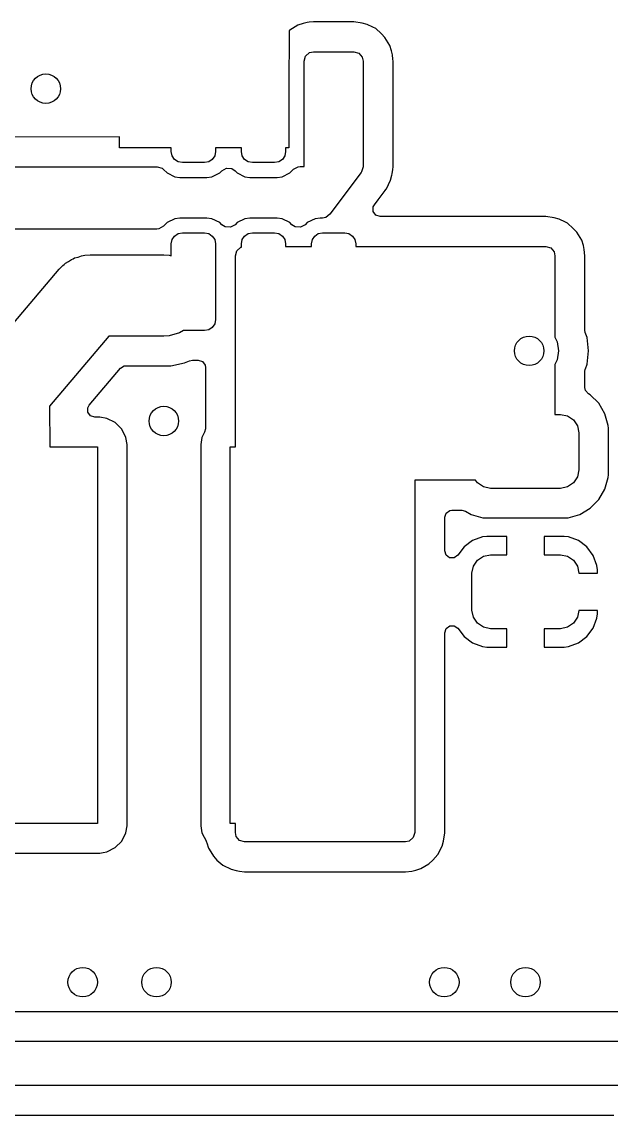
# Model space of a CAD drawing. Extents: x -0.18 to 2.18, y -0.18 to 2.58.
# Drawn here: x 0.342 to 0.656, y 0.874 to 1.457 of the extents above; entities that cross this region are included whole.
import ezdxf

# ---------------------------------------------------------------- set-up
doc = ezdxf.new("R2010")
doc.units = 0
doc.header["$MEASUREMENT"] = 0
doc.layers.add('BLACK', color=7, linetype='CONTINUOUS')

msp = doc.modelspace()

# ---------------------------------------------------------------- linework, layer by layer
at = {"layer": 'BLACK', "linetype": 'CONTINUOUS'}
for p, q in [((0.48457, 1.45256), (0.48425, 1.45229)), ((0.48425, 1.45229), (0.48425, 1.43749)), ((0.48881, 1.4552), (0.48457, 1.45256)), ((0.48457, 1.45256), (0.48457, 1.45256)), ((0.48457, 1.45256), (0.48457, 1.45256)), ((0.48457, 1.45256), (0.48457, 1.45256)), ((0.49163, 1.4561), (0.48881, 1.4552)), ((0.49369, 1.45654), (0.49163, 1.4561)), ((0.49482, 1.45667), (0.49369, 1.45654)), ((0.49709, 1.45691), (0.49482, 1.45667)), ((0.51866, 1.45691), (0.49709, 1.45691)), ((0.52316, 1.45626), (0.51866, 1.45691)), ((0.51866, 1.45691), (0.51866, 1.45691)), ((0.52583, 1.45548), (0.52316, 1.45626)), ((0.52316, 1.45626), (0.52316, 1.45626)), ((0.52584, 1.45548), (0.52583, 1.45548)), ((0.52881, 1.45407), (0.52584, 1.45548)), ((0.53035, 1.45334), (0.52881, 1.45407)), ((0.53327, 1.45073), (0.53035, 1.45334)), ((0.53035, 1.45334), (0.53035, 1.45334)), ((0.53341, 1.45061), (0.53327, 1.45073)), ((0.53524, 1.4485), (0.53341, 1.45061)), ((0.53788, 1.44426), (0.53524, 1.4485)), ((0.49291, 1.43867), (0.49503, 1.4405)), ((0.49503, 1.4405), (0.49709, 1.44094)), ((0.49709, 1.44094), (0.51866, 1.44094)), ((0.51866, 1.44094), (0.52134, 1.44016)), ((0.52134, 1.44016), (0.52317, 1.43804)), ((0.53877, 1.44144), (0.53788, 1.44426)), ((0.53922, 1.43938), (0.53877, 1.44144)), ((0.48405, 1.43611), (0.48404, 1.43598)), ((0.48404, 1.43598), (0.48404, 1.38976)), ((0.48425, 1.43749), (0.48405, 1.43611)), ((0.49213, 1.43598), (0.49291, 1.43867)), ((0.49213, 1.37981), (0.49213, 1.43598)), ((0.52317, 1.43804), (0.52362, 1.43598)), ((0.52362, 1.43598), (0.52362, 1.37961)), ((0.53948, 1.43698), (0.53922, 1.43938)), ((0.53959, 1.43598), (0.53948, 1.43698)), ((0.53959, 1.37961), (0.53959, 1.43598)), ((0.3937, 1.39561), (0.31119, 1.39548)), ((0.3937, 1.38976), (0.3937, 1.39561)), ((0.42127, 1.38976), (0.3937, 1.38976)), ((0.42127, 1.38774), (0.42127, 1.38976)), ((0.42172, 1.38548), (0.42127, 1.38774)), ((0.4449, 1.38774), (0.44445, 1.38548)), ((0.45867, 1.38976), (0.4449, 1.38976)), ((0.4449, 1.38976), (0.4449, 1.38774)), ((0.45867, 1.38774), (0.45867, 1.38976)), ((0.45912, 1.38548), (0.45867, 1.38774)), ((0.4823, 1.38774), (0.48185, 1.38548)), ((0.48404, 1.38976), (0.4823, 1.38976)), ((0.4823, 1.38976), (0.4823, 1.38774)), ((0.423, 1.38357), (0.42172, 1.38548)), ((0.42492, 1.38229), (0.423, 1.38357)), ((0.42718, 1.38184), (0.42492, 1.38229)), ((0.43899, 1.38184), (0.42718, 1.38184)), ((0.44125, 1.38229), (0.43899, 1.38184)), ((0.44317, 1.38357), (0.44125, 1.38229)), ((0.44445, 1.38548), (0.44317, 1.38357)), ((0.4604, 1.38357), (0.45912, 1.38548)), ((0.46232, 1.38229), (0.4604, 1.38357)), ((0.46458, 1.38184), (0.46232, 1.38229)), ((0.47639, 1.38184), (0.46458, 1.38184)), ((0.47865, 1.38229), (0.47639, 1.38184)), ((0.48057, 1.38357), (0.47865, 1.38229)), ((0.48185, 1.38548), (0.48057, 1.38357)), ((0.30315, 1.3795), (0.41366, 1.37968)), ((0.41366, 1.37968), (0.41635, 1.3789)), ((0.41635, 1.3789), (0.41718, 1.37823)), ((0.41718, 1.37823), (0.41905, 1.37636)), ((0.41905, 1.37636), (0.41905, 1.37636)), ((0.41905, 1.37636), (0.42319, 1.37433)), ((0.44298, 1.37433), (0.44712, 1.37636)), ((0.44712, 1.37636), (0.44769, 1.37692)), ((0.44769, 1.37692), (0.44828, 1.37751)), ((0.44828, 1.37751), (0.45073, 1.37885)), ((0.45073, 1.37885), (0.45352, 1.37865)), ((0.45352, 1.37865), (0.45529, 1.37751)), ((0.45529, 1.37751), (0.45645, 1.37636)), ((0.45645, 1.37636), (0.45645, 1.37636)), ((0.45645, 1.37636), (0.46059, 1.37433)), ((0.48038, 1.37433), (0.48452, 1.37636)), ((0.48452, 1.37636), (0.48652, 1.37835)), ((0.48652, 1.37835), (0.48897, 1.37969)), ((0.48897, 1.37969), (0.49002, 1.3798)), ((0.49002, 1.3798), (0.49213, 1.37981)), ((0.52263, 1.37663), (0.50589, 1.35431)), ((0.52283, 1.37692), (0.52263, 1.37663)), ((0.52362, 1.37961), (0.52283, 1.37692)), ((0.53894, 1.37511), (0.53905, 1.3759)), ((0.53905, 1.3759), (0.53939, 1.37824)), ((0.53939, 1.37824), (0.53959, 1.37961)), ((0.42319, 1.37433), (0.42587, 1.37394)), ((0.42587, 1.37394), (0.42587, 1.37394)), ((0.42587, 1.37394), (0.4403, 1.37394)), ((0.4403, 1.37394), (0.44298, 1.37433)), ((0.4403, 1.37394), (0.4403, 1.37394)), ((0.46059, 1.37433), (0.46327, 1.37394)), ((0.46327, 1.37394), (0.46327, 1.37394)), ((0.46327, 1.37394), (0.4777, 1.37394)), ((0.4777, 1.37394), (0.48038, 1.37433)), ((0.4777, 1.37394), (0.4777, 1.37394)), ((0.53601, 1.36791), (0.53815, 1.37243)), ((0.53815, 1.37243), (0.53894, 1.37511)), ((0.53165, 1.36205), (0.5354, 1.36705)), ((0.5354, 1.36705), (0.53574, 1.36752)), ((0.53574, 1.36752), (0.53594, 1.36781)), ((0.53594, 1.36781), (0.53601, 1.36791)), ((0.52904, 1.35822), (0.52963, 1.35936)), ((0.52904, 1.35581), (0.52904, 1.35822)), ((0.52963, 1.35936), (0.53165, 1.36205)), ((0.50365, 1.35264), (0.50192, 1.35233)), ((0.50589, 1.35431), (0.50365, 1.35264)), ((0.53046, 1.35386), (0.52904, 1.35581)), ((0.53275, 1.35312), (0.53046, 1.35386)), ((0.62102, 1.35312), (0.53275, 1.35312)), ((0.62552, 1.35247), (0.62102, 1.35312)), ((0.62102, 1.35312), (0.62102, 1.35312)), ((0.62561, 1.35245), (0.62552, 1.35247)), ((0.62552, 1.35247), (0.62552, 1.35247)), ((0.6282, 1.35169), (0.62561, 1.35245)), ((0.41459, 1.34657), (0.41354, 1.34646)), ((0.41704, 1.34791), (0.41459, 1.34657)), ((0.41905, 1.34992), (0.41704, 1.34791)), ((0.42319, 1.35194), (0.41905, 1.34992)), ((0.41905, 1.34992), (0.41905, 1.34992)), ((0.42587, 1.35233), (0.42319, 1.35194)), ((0.4403, 1.35233), (0.42587, 1.35233)), ((0.42587, 1.35233), (0.42587, 1.35233)), ((0.44298, 1.35194), (0.4403, 1.35233)), ((0.4403, 1.35233), (0.4403, 1.35233)), ((0.44712, 1.34992), (0.44298, 1.35194)), ((0.44828, 1.34876), (0.44712, 1.34992)), ((0.44712, 1.34992), (0.44712, 1.34992)), ((0.45005, 1.34762), (0.44828, 1.34876)), ((0.45284, 1.34742), (0.45005, 1.34762)), ((0.45529, 1.34876), (0.45284, 1.34742)), ((0.45645, 1.34992), (0.45529, 1.34876)), ((0.46059, 1.35194), (0.45645, 1.34992)), ((0.45645, 1.34992), (0.45645, 1.34992)), ((0.46327, 1.35233), (0.46059, 1.35194)), ((0.4777, 1.35233), (0.46327, 1.35233)), ((0.46327, 1.35233), (0.46327, 1.35233)), ((0.48038, 1.35194), (0.4777, 1.35233)), ((0.4777, 1.35233), (0.4777, 1.35233)), ((0.48452, 1.34992), (0.48038, 1.35194)), ((0.48568, 1.34876), (0.48452, 1.34992)), ((0.48452, 1.34992), (0.48452, 1.34992)), ((0.48745, 1.34762), (0.48568, 1.34876)), ((0.49024, 1.34742), (0.48745, 1.34762)), ((0.49269, 1.34876), (0.49024, 1.34742)), ((0.49385, 1.34992), (0.49269, 1.34876)), ((0.49799, 1.35194), (0.49385, 1.34992)), ((0.49385, 1.34992), (0.49385, 1.34992)), ((0.50067, 1.35233), (0.49799, 1.35194)), ((0.50192, 1.35233), (0.50067, 1.35233)), ((0.63154, 1.3501), (0.6282, 1.35169)), ((0.6282, 1.35169), (0.6282, 1.35169)), ((0.63272, 1.34955), (0.63154, 1.3501)), ((0.63577, 1.34682), (0.63272, 1.34955)), ((0.63272, 1.34955), (0.63272, 1.34955)), ((0.6376, 1.34471), (0.63577, 1.34682)), ((0.63577, 1.34682), (0.63577, 1.34682)), ((0.41354, 1.34646), (0.30315, 1.34646)), ((0.42127, 1.33853), (0.42172, 1.34079)), ((0.42172, 1.34079), (0.423, 1.34271)), ((0.423, 1.34271), (0.42492, 1.34399)), ((0.42492, 1.34399), (0.42718, 1.34443)), ((0.42718, 1.34443), (0.43899, 1.34443)), ((0.43899, 1.34443), (0.44125, 1.34399)), ((0.44125, 1.34399), (0.44317, 1.34271)), ((0.44317, 1.34271), (0.44445, 1.34079)), ((0.44445, 1.34079), (0.4449, 1.33853)), ((0.45867, 1.33853), (0.45912, 1.34079)), ((0.45912, 1.34079), (0.4604, 1.34271)), ((0.4604, 1.34271), (0.46232, 1.34399)), ((0.46232, 1.34399), (0.46458, 1.34443)), ((0.46458, 1.34443), (0.47639, 1.34443)), ((0.47639, 1.34443), (0.47865, 1.34399)), ((0.47865, 1.34399), (0.48057, 1.34271)), ((0.48057, 1.34271), (0.48185, 1.34079)), ((0.48185, 1.34079), (0.4823, 1.33853)), ((0.49608, 1.33853), (0.49653, 1.34079)), ((0.49653, 1.34079), (0.49781, 1.34271)), ((0.49781, 1.34271), (0.49972, 1.34399)), ((0.49972, 1.34399), (0.50198, 1.34443)), ((0.50198, 1.34443), (0.51379, 1.34443)), ((0.51379, 1.34443), (0.51605, 1.34399)), ((0.51605, 1.34399), (0.51797, 1.34271)), ((0.51797, 1.34271), (0.51925, 1.34079)), ((0.51925, 1.34079), (0.5197, 1.33853)), ((0.64024, 1.34047), (0.6376, 1.34471)), ((0.42127, 1.33219), (0.42127, 1.33853)), ((0.4449, 1.33853), (0.4449, 1.29818)), ((0.45545, 1.33219), (0.45624, 1.33488)), ((0.45624, 1.33488), (0.45835, 1.33671)), ((0.45835, 1.33671), (0.45867, 1.33678)), ((0.45867, 1.33678), (0.45867, 1.33853)), ((0.4823, 1.33853), (0.4823, 1.33716)), ((0.4823, 1.33716), (0.49608, 1.33716)), ((0.49608, 1.33716), (0.49608, 1.33853)), ((0.5197, 1.33853), (0.5197, 1.33716)), ((0.5197, 1.33716), (0.62102, 1.33716)), ((0.62102, 1.33716), (0.62371, 1.33637)), ((0.62371, 1.33637), (0.62554, 1.33426)), ((0.64114, 1.33765), (0.64024, 1.34047)), ((0.64158, 1.33559), (0.64114, 1.33765)), ((0.64195, 1.33219), (0.64158, 1.33559)), ((0.36477, 1.3282), (0.36645, 1.32917)), ((0.36645, 1.32917), (0.36803, 1.33027)), ((0.36803, 1.33027), (0.36888, 1.33058)), ((0.36888, 1.33058), (0.36967, 1.33103)), ((0.36967, 1.33103), (0.37153, 1.33153)), ((0.37153, 1.33153), (0.37335, 1.33218)), ((0.37335, 1.33218), (0.37425, 1.33226)), ((0.37425, 1.33226), (0.37513, 1.33249)), ((0.37513, 1.33249), (0.37795, 1.33268)), ((0.37795, 1.33268), (0.41732, 1.33268)), ((0.41732, 1.33268), (0.42015, 1.33249)), ((0.42015, 1.33249), (0.42127, 1.33219)), ((0.45545, 1.23031), (0.45545, 1.33219)), ((0.62554, 1.33426), (0.62598, 1.33219)), ((0.62598, 1.33219), (0.62598, 1.28871)), ((0.64195, 1.29258), (0.64195, 1.33219)), ((0.64195, 1.33219), (0.64195, 1.33219)), ((0.31812, 1.27383), (0.36142, 1.32501)), ((0.36142, 1.32501), (0.36339, 1.32705)), ((0.36339, 1.32705), (0.36413, 1.32756)), ((0.36413, 1.32756), (0.36477, 1.3282)), ((0.44445, 1.29592), (0.44317, 1.294)), ((0.4449, 1.29818), (0.44445, 1.29592)), ((0.388, 1.28937), (0.35636, 1.25198)), ((0.41732, 1.28937), (0.388, 1.28937)), ((0.42015, 1.28956), (0.41732, 1.28937)), ((0.42561, 1.29102), (0.42015, 1.28956)), ((0.42778, 1.29227), (0.42561, 1.29102)), ((0.43899, 1.29227), (0.42778, 1.29227)), ((0.44125, 1.29272), (0.43899, 1.29227)), ((0.44317, 1.294), (0.44125, 1.29272)), ((0.62598, 1.28871), (0.62718, 1.28636)), ((0.64217, 1.29129), (0.64195, 1.29258)), ((0.64312, 1.28855), (0.64217, 1.29129)), ((0.64392, 1.2815), (0.64312, 1.28855)), ((0.62718, 1.28636), (0.62795, 1.2815)), ((0.62718, 1.27663), (0.62598, 1.27428)), ((0.62795, 1.2815), (0.62718, 1.27663)), ((0.64312, 1.27444), (0.64392, 1.2815)), ((0.37745, 1.2525), (0.39414, 1.27222)), ((0.39414, 1.27222), (0.39619, 1.27349)), ((0.39619, 1.27349), (0.39712, 1.2736)), ((0.39712, 1.2736), (0.42101, 1.2736)), ((0.42101, 1.2736), (0.42824, 1.27504)), ((0.42101, 1.2736), (0.42101, 1.2736)), ((0.42824, 1.27504), (0.43105, 1.27621)), ((0.43105, 1.27621), (0.43254, 1.2765)), ((0.43254, 1.2765), (0.43559, 1.2765)), ((0.43559, 1.2765), (0.43788, 1.27576)), ((0.43788, 1.27576), (0.43929, 1.27381)), ((0.43929, 1.27381), (0.43948, 1.2726)), ((0.43948, 1.2726), (0.43948, 1.23994)), ((0.62598, 1.27428), (0.62598, 1.24754)), ((0.64195, 1.27042), (0.64217, 1.2717)), ((0.64217, 1.2717), (0.64226, 1.27196)), ((0.64226, 1.27196), (0.64312, 1.27444)), ((0.64195, 1.26198), (0.64195, 1.27042)), ((0.64227, 1.26043), (0.64195, 1.26198)), ((0.64386, 1.25862), (0.64227, 1.26043)), ((0.64476, 1.25809), (0.64386, 1.25862)), ((0.64933, 1.25352), (0.64476, 1.25809)), ((0.65263, 1.24795), (0.64933, 1.25352)), ((0.35636, 1.25198), (0.35652, 1.23031)), ((0.37672, 1.25118), (0.37745, 1.2525)), ((0.37672, 1.24878), (0.37672, 1.25118)), ((0.37814, 1.24683), (0.37672, 1.24878)), ((0.62598, 1.24754), (0.62894, 1.24754)), ((0.62894, 1.24754), (0.6327, 1.24679)), ((0.65443, 1.24174), (0.65263, 1.24795)), ((0.38043, 1.24608), (0.37814, 1.24683)), ((0.38313, 1.24608), (0.38043, 1.24608)), ((0.38682, 1.2455), (0.38313, 1.24608)), ((0.38313, 1.24608), (0.38313, 1.24608)), ((0.39127, 1.24323), (0.38682, 1.2455)), ((0.38682, 1.2455), (0.38682, 1.2455)), ((0.39481, 1.2397), (0.39127, 1.24323)), ((0.6327, 1.24679), (0.6359, 1.24466)), ((0.6359, 1.24466), (0.63803, 1.24146)), ((0.65455, 1.24028), (0.65443, 1.24174)), ((0.39707, 1.23525), (0.39481, 1.2397)), ((0.43906, 1.23817), (0.43757, 1.23525)), ((0.43948, 1.23994), (0.43906, 1.23817)), ((0.63803, 1.24146), (0.63878, 1.2377)), ((0.63878, 1.2377), (0.63878, 1.21801)), ((0.65455, 1.21543), (0.65455, 1.24028)), ((0.35652, 1.23031), (0.38189, 1.23031)), ((0.38189, 1.23031), (0.38189, 1.02953)), ((0.39766, 1.23156), (0.39707, 1.23525)), ((0.39707, 1.23525), (0.39707, 1.23525)), ((0.39707, 1.23525), (0.39707, 1.23525)), ((0.39766, 1.02829), (0.39766, 1.23156)), ((0.39766, 1.23156), (0.39766, 1.23156)), ((0.39766, 1.23156), (0.39766, 1.23156)), ((0.39766, 1.23156), (0.39766, 1.23156)), ((0.43757, 1.23525), (0.43699, 1.23156)), ((0.43699, 1.23156), (0.43699, 1.02829)), ((0.43757, 1.23525), (0.43757, 1.23525)), ((0.45276, 1.02953), (0.45276, 1.23031)), ((0.45276, 1.23031), (0.45545, 1.23031)), ((0.58354, 1.2126), (0.55118, 1.2126)), ((0.55118, 1.2126), (0.55118, 1.02465)), ((0.58458, 1.21105), (0.58354, 1.2126)), ((0.63803, 1.21425), (0.6359, 1.21105)), ((0.63878, 1.21801), (0.63803, 1.21425)), ((0.65263, 1.20776), (0.65443, 1.21397)), ((0.65443, 1.21397), (0.65455, 1.21543)), ((0.58777, 1.20892), (0.58458, 1.21105)), ((0.59154, 1.20817), (0.58777, 1.20892)), ((0.62894, 1.20817), (0.59154, 1.20817)), ((0.6327, 1.20892), (0.62894, 1.20817)), ((0.6359, 1.21105), (0.6327, 1.20892)), ((0.64933, 1.20219), (0.65263, 1.20776)), ((0.64476, 1.19761), (0.64933, 1.20219)), ((0.56715, 1.19274), (0.56789, 1.19503)), ((0.56789, 1.19503), (0.56984, 1.19644)), ((0.56984, 1.19644), (0.57104, 1.19663)), ((0.57104, 1.19663), (0.57631, 1.19663)), ((0.57631, 1.19663), (0.57829, 1.19609)), ((0.57829, 1.19609), (0.58128, 1.19432)), ((0.63919, 1.19432), (0.64476, 1.19761)), ((0.56715, 1.17487), (0.56715, 1.19274)), ((0.58128, 1.19432), (0.5875, 1.19252)), ((0.5875, 1.19252), (0.58895, 1.1924)), ((0.58895, 1.1924), (0.58895, 1.1924)), ((0.58895, 1.1924), (0.63152, 1.1924)), ((0.63152, 1.1924), (0.63298, 1.19252)), ((0.63152, 1.1924), (0.63152, 1.1924)), ((0.63298, 1.19252), (0.63919, 1.19432)), ((0.582, 1.18035), (0.57747, 1.17696)), ((0.58731, 1.18233), (0.582, 1.18035)), ((0.582, 1.18035), (0.582, 1.18035)), ((0.58965, 1.18258), (0.58731, 1.18233)), ((0.58731, 1.18233), (0.58731, 1.18233)), ((0.60024, 1.18258), (0.58965, 1.18258)), ((0.60024, 1.17274), (0.60024, 1.18258)), ((0.60024, 1.18258), (0.60024, 1.18258)), ((0.63082, 1.18258), (0.62024, 1.18258)), ((0.62024, 1.18258), (0.62024, 1.18258)), ((0.62024, 1.18258), (0.62024, 1.17274)), ((0.63316, 1.18233), (0.63082, 1.18258)), ((0.63847, 1.18035), (0.63316, 1.18233)), ((0.63316, 1.18233), (0.63316, 1.18233)), ((0.643, 1.17696), (0.63847, 1.18035)), ((0.63847, 1.18035), (0.63847, 1.18035)), ((0.56786, 1.17263), (0.56715, 1.17487)), ((0.56979, 1.17118), (0.56786, 1.17263)), ((0.57416, 1.17254), (0.57219, 1.17115)), ((0.57747, 1.17696), (0.57416, 1.17254)), ((0.57747, 1.17696), (0.57747, 1.17696)), ((0.58458, 1.16985), (0.58777, 1.17199)), ((0.58777, 1.17199), (0.59154, 1.17274)), ((0.59154, 1.17274), (0.60024, 1.17274)), ((0.62024, 1.17274), (0.62894, 1.17274)), ((0.62894, 1.17274), (0.6327, 1.17199)), ((0.6327, 1.17199), (0.6359, 1.16985)), ((0.64639, 1.17242), (0.643, 1.17696)), ((0.643, 1.17696), (0.643, 1.17696)), ((0.64837, 1.16712), (0.64639, 1.17242)), ((0.64639, 1.17242), (0.64639, 1.17242)), ((0.57219, 1.17115), (0.56979, 1.17118)), ((0.58169, 1.16289), (0.58244, 1.16666)), ((0.58244, 1.16666), (0.58458, 1.16985)), ((0.6359, 1.16985), (0.63803, 1.16666)), ((0.63803, 1.16666), (0.63875, 1.16305)), ((0.64862, 1.16478), (0.64837, 1.16712)), ((0.64837, 1.16712), (0.64837, 1.16712)), ((0.58169, 1.14321), (0.58169, 1.16289)), ((0.63875, 1.16305), (0.64862, 1.16305)), ((0.64862, 1.16305), (0.64862, 1.16478)), ((0.64862, 1.16305), (0.64862, 1.16305)), ((0.58244, 1.13944), (0.58169, 1.14321)), ((0.63875, 1.14305), (0.63803, 1.13944)), ((0.64862, 1.14305), (0.63875, 1.14305)), ((0.64862, 1.14133), (0.64862, 1.14305)), ((0.64862, 1.14305), (0.64862, 1.14305)), ((0.58458, 1.13625), (0.58244, 1.13944)), ((0.63803, 1.13944), (0.6359, 1.13625)), ((0.64639, 1.13368), (0.64837, 1.13898)), ((0.64837, 1.13898), (0.64862, 1.14133)), ((0.64837, 1.13898), (0.64837, 1.13898)), ((0.56715, 1.13123), (0.56789, 1.13352)), ((0.56715, 1.02465), (0.56715, 1.13123)), ((0.56789, 1.13352), (0.56984, 1.13494)), ((0.56984, 1.13494), (0.57225, 1.13494)), ((0.57225, 1.13494), (0.57416, 1.13357)), ((0.57416, 1.13357), (0.57747, 1.12915)), ((0.58777, 1.13412), (0.58458, 1.13625)), ((0.59154, 1.13337), (0.58777, 1.13412)), ((0.60024, 1.13337), (0.59154, 1.13337)), ((0.60024, 1.12352), (0.60024, 1.13337)), ((0.62894, 1.13337), (0.62024, 1.13337)), ((0.62024, 1.13337), (0.62024, 1.12352)), ((0.6327, 1.13412), (0.62894, 1.13337)), ((0.6359, 1.13625), (0.6327, 1.13412)), ((0.643, 1.12915), (0.64639, 1.13368)), ((0.64639, 1.13368), (0.64639, 1.13368)), ((0.57747, 1.12915), (0.57747, 1.12915)), ((0.57747, 1.12915), (0.582, 1.12575)), ((0.582, 1.12575), (0.582, 1.12575)), ((0.582, 1.12575), (0.58731, 1.12378)), ((0.63316, 1.12378), (0.63847, 1.12575)), ((0.63847, 1.12575), (0.643, 1.12915)), ((0.63847, 1.12575), (0.63847, 1.12575)), ((0.643, 1.12915), (0.643, 1.12915)), ((0.58731, 1.12378), (0.58731, 1.12378)), ((0.58731, 1.12378), (0.58965, 1.12352)), ((0.58965, 1.12352), (0.60024, 1.12352)), ((0.60024, 1.12352), (0.60024, 1.12352)), ((0.62024, 1.12352), (0.62024, 1.12352)), ((0.62024, 1.12352), (0.63082, 1.12352)), ((0.63082, 1.12352), (0.63316, 1.12378)), ((0.63316, 1.12378), (0.63316, 1.12378)), ((0.38189, 1.02953), (0.28937, 1.02953)), ((0.39707, 1.02459), (0.39766, 1.02829)), ((0.43699, 1.02829), (0.43699, 1.02829)), ((0.43699, 1.02829), (0.43757, 1.02459)), ((0.45545, 1.02953), (0.45276, 1.02953)), ((0.45545, 1.02465), (0.45545, 1.02953)), ((0.39127, 1.01661), (0.39481, 1.02014)), ((0.39481, 1.02014), (0.39707, 1.02459)), ((0.43757, 1.02459), (0.43757, 1.02459)), ((0.43757, 1.02459), (0.43998, 1.01987)), ((0.4559, 1.02258), (0.45545, 1.02465)), ((0.45773, 1.02047), (0.4559, 1.02258)), ((0.46041, 1.01969), (0.45773, 1.02047)), ((0.54828, 1.02013), (0.54622, 1.01969)), ((0.55039, 1.02196), (0.54828, 1.02013)), ((0.55118, 1.02465), (0.55039, 1.02196)), ((0.56571, 1.01747), (0.5665, 1.02015)), ((0.5665, 1.02015), (0.56714, 1.02459)), ((0.56714, 1.02459), (0.56715, 1.02465)), ((0.38498, 1.01405), (0.38682, 1.01434)), ((0.38682, 1.01434), (0.39127, 1.01661)), ((0.38682, 1.01434), (0.38682, 1.01434)), ((0.38682, 1.01434), (0.38682, 1.01434)), ((0.43998, 1.01987), (0.43996, 1.01986)), ((0.43996, 1.01986), (0.44031, 1.01916)), ((0.44031, 1.01916), (0.44119, 1.01637)), ((0.44119, 1.01637), (0.44332, 1.01295)), ((0.54622, 1.01969), (0.46041, 1.01969)), ((0.56357, 1.01295), (0.56571, 1.01747)), ((0.28813, 1.01376), (0.38313, 1.01376)), ((0.38313, 1.01376), (0.38498, 1.01405)), ((0.38313, 1.01376), (0.38313, 1.01376)), ((0.38313, 1.01376), (0.38313, 1.01376)), ((0.44332, 1.01295), (0.44383, 1.01213)), ((0.44383, 1.01213), (0.44566, 1.01002)), ((0.44566, 1.01002), (0.44872, 1.00729)), ((0.55874, 1.00807), (0.56085, 1.0099)), ((0.56085, 1.0099), (0.56357, 1.01295)), ((0.44872, 1.00729), (0.44872, 1.00729)), ((0.44872, 1.00729), (0.44872, 1.00729)), ((0.44872, 1.00729), (0.45323, 1.00515)), ((0.45323, 1.00515), (0.45591, 1.00437)), ((0.45591, 1.00437), (0.4576, 1.00412)), ((0.4576, 1.00412), (0.46041, 1.00372)), ((0.46041, 1.00372), (0.46041, 1.00372)), ((0.46041, 1.00372), (0.54622, 1.00372)), ((0.54622, 1.00372), (0.54961, 1.00409)), ((0.54622, 1.00372), (0.54622, 1.00372)), ((0.54961, 1.00409), (0.55167, 1.00453)), ((0.55167, 1.00453), (0.5545, 1.00543)), ((0.5545, 1.00543), (0.55874, 1.00807)), ((0.37389, 0.92915), (0.33083, 0.92915)), ((0.37402, 0.92913), (0.37389, 0.92915)), ((0.37414, 0.92915), (0.37402, 0.92913)), ((0.41326, 0.92915), (0.37414, 0.92915)), ((0.41339, 0.92913), (0.41326, 0.92915)), ((0.41351, 0.92915), (0.41339, 0.92913)), ((0.5668, 0.92915), (0.41351, 0.92915)), ((0.56693, 0.92913), (0.5668, 0.92915)), ((0.56705, 0.92915), (0.56693, 0.92913)), ((0.61011, 0.92915), (0.56705, 0.92915)), ((0.61024, 0.92913), (0.61011, 0.92915)), ((0.61036, 0.92915), (0.61024, 0.92913)), ((1.44759, 0.92915), (0.61036, 0.92915)), ((0.14269, 0.91339), (1.45574, 0.91339)), ((1.46063, 0.88976), (0.1378, 0.88976)), ((0.13508, 0.874), (0.3424, 0.874)), ((0.3424, 0.874), (0.34252, 0.87402)), ((0.34252, 0.87402), (0.34264, 0.874)), ((0.34264, 0.874), (0.65736, 0.874))]:
    msp.add_line(p, q, dxfattribs=at)
at = {"layer": 'BLACK'}
for centre in [(0.35433, 1.42126), (0.6122, 1.2815), (0.41732, 1.24409), (0.37402, 0.94488), (0.41339, 0.94488), (0.56693, 0.94488), (0.61024, 0.94488)]:
    msp.add_circle(centre, 0.00787, dxfattribs=at)

doc.saveas('drawing.dxf')
